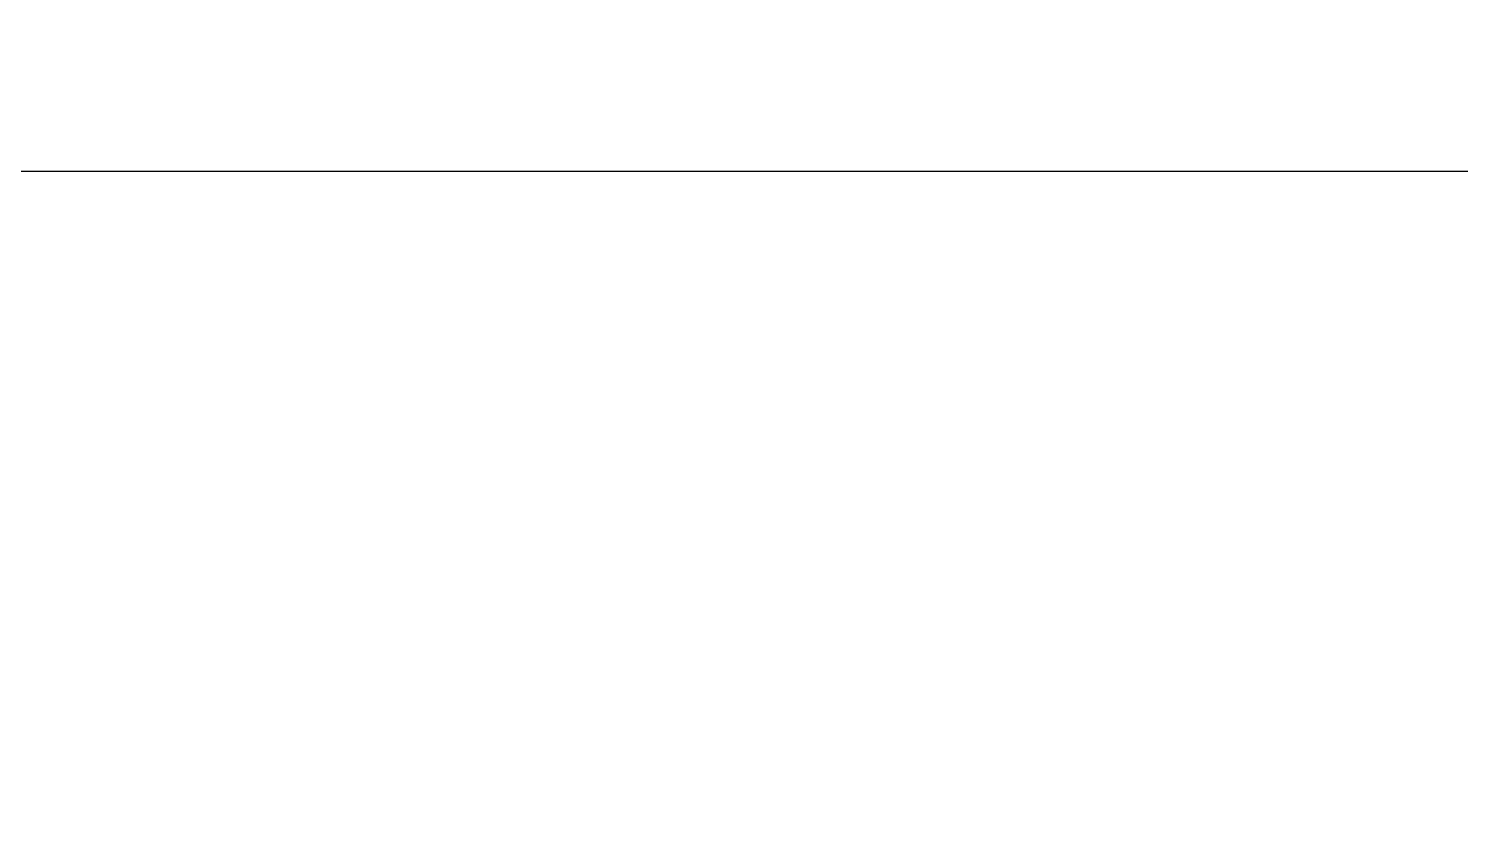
# Model space of a CAD drawing. Header units: metres. Extents: x 42 to 199, y -121 to 268.
# Drawn here: x 115.897 to 118.163, y 45.738 to 47.002 of the extents above; entities that cross this region are included whole.
import ezdxf

# ---------------------------------------------------------------- set-up
doc = ezdxf.new("R2010")
doc.units = ezdxf.units.M
doc.header["$LTSCALE"] = 0.3
doc.linetypes.add('HIDDEN', pattern=[0.375, 0.25, -0.125])
doc.layers.add('A-ELEVATION 3', color=8, linetype='Continuous')
doc.layers.add('A-Hidden-Above', color=8, linetype='HIDDEN')
doc.layers.add('DA HOUSE ARCH LAYOUT', color=8, linetype='Continuous', lineweight=9)

# ---------------------------------------------------------------- blocks, each defined once
blk = doc.blocks.new('SCREEN')
at = {"layer": 'A-ELEVATION 3', "color": 8, "transparency": 33554559}
blk.add_lwpolyline([(208.066, -68.9831), (208.066, -72.9831), (217.9362, -72.9834), (217.9362, -63.1829), (229.1209, -63.1836), (229.1209, -62.4331), (229.7213, -62.4331), (229.7204, -53.0491), (209.755, -53.0491)], dxfattribs=at)
blk = doc.blocks.new('DA HOUSE ARCH LAYOUT')
at = {"color": 8, "transparency": 33554687}
blk.add_wipeout([(-11.75, 107.63), (-11.75, 78.6832), (-4.6699, 77.9793), (-4.6699, 87.3699), (20.9401, 87.3699), (20.94, 97.27), (30.1376, 97.27), (30.1376, 95.8004), (30.1509, 95.6202), (30.2068, 95.3936), (30.2908, 95.2058), (30.4267, 95.0082), (30.5877, 94.8493), (30.7469, 94.7385), (30.9156, 94.6565), (31.1167, 94.5963), (31.3676, 94.5704), (31.6721, 94.6087), (31.9475, 94.7157), (32.1814, 94.8781), (32.441, 95.1999), (32.4934, 95.3049), (32.5584, 95.4923), (32.5869, 95.6387), (32.5967, 95.8477), (32.5782, 96.0181), (32.5404, 96.1711), (32.4781, 96.3293), (32.428, 96.4237), (32.3565, 96.5318), (32.2288, 96.6615), (32.1161, 96.7764), (31.9914, 96.8605), (31.8786, 96.9192), (31.3843, 97.0303), (31.3843, 97.1695), (32.0248, 97.1695), (32.0248, 106.3305), (12.6625, 106.33), (12.6624, 107.63)], dxfattribs=at).dxf.layer = 'A-ELEVATION 3'
at = {"layer": 'A-Hidden-Above', "color": 8, "ltscale": 0.25}
blk.add_blockref('SCREEN', (-197.0961, 160.4531), dxfattribs=at)

msp = doc.modelspace()

# ---------------------------------------------------------------- block references
at = {"layer": 'DA HOUSE ARCH LAYOUT'}
msp.add_blockref('DA HOUSE ARCH LAYOUT', (97.1462, -60.628), dxfattribs=at)

doc.saveas('drawing.dxf')
